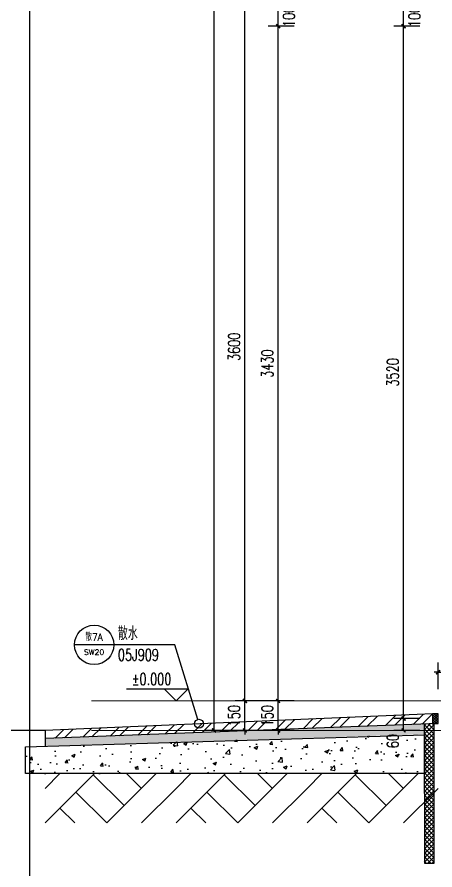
# Model space of a CAD drawing. Header units: millimetres. Extents: x -13830 to 215738, y -24143 to 193994.
# Drawn here: x 192873 to 195000, y 55269 to 59605 of the extents above; entities that cross this region are included whole.
import ezdxf
from ezdxf.enums import TextEntityAlignment as Align

# ---------------------------------------------------------------- set-up
doc = ezdxf.new("R2010")
doc.units = ezdxf.units.MM
doc.header["$LTSCALE"] = 100
doc.linetypes.add('CENTER2', pattern=[28.575, 19.05, -3.175, 3.175, -3.175])
doc.linetypes.add('DOTE', pattern=[2.42, 2, -0.2, 0.02, -0.2])
doc.layers.get('0').update_dxf_attribs({"linetype": 'CONTINUOUS'})
doc.layers.get('DEFPOINTS').update_dxf_attribs({"linetype": 'CONTINUOUS'})
for name, color, linetype in [('!20190327 修改', 52, 'CONTINUOUS'), ('A-Line', 143, 'CONTINUOUS'), ('D-HATCH', 8, 'CONTINUOUS'), ('DIM_ELEV', 3, 'CONTINUOUS'), ('DIM_IDEN', 3, 'CONTINUOUS'), ('PUB_DIM', 3, 'CONTINUOUS'), ('PUB_HATCH', 8, 'CONTINUOUS'), ('PUB_TEXT', 7, 'CONTINUOUS'), ('WALL', 2, 'CONTINUOUS'), ('面层', 11, 'CONTINUOUS')]:
    doc.layers.add(name, color=color, linetype=linetype)
doc.layers.add('A-_ANOTGRID_E-', color=8, linetype='CENTER2', lineweight=5)
doc.styles.add('_TCH_DIM', font='SIMPLEX', dxfattribs={"bigfont": 'GBCBIG'})
doc.styles.add('_TCH_DIM_T3', font='SIMPLEX', dxfattribs={"width": 0.705882, "bigfont": 'GBCBIG'})
doc.styles.add('_TCH_LABEL', font='COMPLEX', dxfattribs={"bigfont": 'GBCBIG'})
doc.dimstyles.new('_TCH_ARCH&&20', dxfattribs={"dimtxt": 59.5, "dimasz": 20, "dimexe": 50, "dimexo": 60, "dimgap": 25.25, "dimtad": 1, "dimdec": 0, "dimzin": 0, "dimdsep": 46, "dimtxsty": '_TCH_DIM_T3', "dimblk": 'ARCHTICK', "dimcen": 0.09, "dimclrt": 7, "dimazin": 2, "dimtfac": 1, "dimtdec": 0, "dimtix": 1, "dimtmove": 2, "dimatfit": 3, "dimfxl": 1, "dimtolj": 1, "dimtzin": 0, "dimarcsym": 0})

# ---------------------------------------------------------------- blocks, each defined once
blk = doc.blocks.new('A$C06C23959')
at = {"layer": 'PUB_HATCH'}
h = blk.add_hatch(dxfattribs=at)
h.set_pattern_fill('ANSI32', color=256, scale=20)
h.set_pattern_definition([(45, (0, 0), (-67.352, 67.352), []), (45, (44.9, 0), (-67.352, 67.352), [])])
h.paths.add_polyline_path([(-27.9, 304.6), (-27.9, 253.9), (-915, 219.8), (-2000, 219.8)])
h.paths.add_polyline_path([(-2000, 219.8), (-915, 219.8), (-2000, 178)])
h = blk.add_hatch(dxfattribs=at)
h.set_pattern_fill('多孔材料', color=256, scale=3, style=0)
h.set_pattern_definition([(45, (-131551.069, 213303.25), (-6.0000061, 6.0000061), []), (135, (-131551.069, 213303.25), (-6.0000061, -6.0000061), [])])
h.paths.add_polyline_path([(-27.9, 304.8), (0, 304.8), (0, 254.8), (-27.9, 254.8)])
h = blk.add_hatch(dxfattribs=at)
h.set_pattern_fill('砂灰土', color=256, scale=5)
h.set_pattern_definition([(37.5, (0, 0), (-0.62993, 19.26824), [0, -15.2, 0, -17, 0, -16.25]), (7.5, (0, 0), (17.69777, 28.22146), [0, -8.2, 0, -13.7, 0, -5.25]), (327.5, (-12.3, 0), (31.14142, 0.05659), [0, -5, 0, -18, 0, -23.5]), (317.5, (-12.3, 0), (30.06127, 8.77676), [0, -2.5, 0, -11.8, 0, -13.5])])
h.paths.add_polyline_path([(-70, 219.8), (-70, 252.3), (-915, 219.8)])
h.paths.add_polyline_path([(-70, 200), (-70, 219.8), (-915, 219.8), (-2000, 178), (-2000, 138.6)])
h = blk.add_hatch(dxfattribs=at)
h.set_pattern_fill('混凝土', color=256, scale=25)
h.set_pattern_definition([(50, (0, 0), (179.315, -15.688), [18.75, -206.25]), (355, (0, 0), (-34.688, 188.048), [15, -165]), (100.451, (14.94, -1.3), (144.627, 172.36), [15.935, -175.286]), (46.184, (0, 50), (266.81, -41.38), [28.125, -309.375]), (96.636, (22.23, 46.55), (233.666, 243.53), [23.903, -262.928]), (351.184, (0, 50), (233.665, 243.53), [22.5, -247.5]), (21, (25, 37.5), (149.227, -100.655), [18.75, -206.25]), (326, (25, 37.5), (60.829, 181.288), [15, -165]), (71.451, (37.44, 29.11), (210.056, 80.633), [15.935, -175.286]), (37.5, (0, 0), (3.04, 83.2235), [0, -163, 0, -167.5, 0, -165.625]), (7.5, (0, 0), (65.7674, 98.603), [0, -95.5, 0, -159.25, 0, -63.125]), (327.5, (-55.75, 0), (133.4556, -5.6387), [0, -62.5, 0, -195, 0, -258.75]), (317.5, (-80.75, 0), (145.7965, 25.026), [0, -81.25, 0, -129.5, 0, -183.75])])
h.paths.add_polyline_path([(-2100, 138.6), (-70, 200), (-70, 0), (-2100, 0)])
at = {"layer": '!20190327 修改'}
blk.add_lwpolyline([(0, 304.8), (-27.9, 304.8), (-27.9, 254.8), (0, 254.8)], close=True, dxfattribs=at)
at = {"layer": 'A-Line'}
for p, q in [((0, 255), (-2000, 178)), ((-2000, 219.8), (-2000, 138.6)), ((-70, 197.9), (-70, 252.3))]:
    blk.add_line(p, q, dxfattribs=at)
blk.add_lwpolyline([(-70, 197.9), (-70, 0), (-2100, 0), (-2100, 135.5)], close=True, dxfattribs=at)
at = {"layer": 'PUB_HATCH'}
blk.add_line((-27.9, 304.6), (-2000, 219.8), dxfattribs=at)
blk = doc.blocks.new('_ArchTick')
at = {"color": 0, "linetype": 'ByBlock', "const_width": 0.4}
blk.add_lwpolyline([(-0.5, -0.5), (0.5, 0.5)], dxfattribs=at)
blk = doc.blocks.new('*D341')
at = {"layer": 'DEFPOINTS', "color": 0, "transparency": 16777216}
for p in [(194840.4, 56038.7), (194982.3, 56038.7), (194982.3, 55978.7)]:
    blk.add_point(p, dxfattribs=at)
at = {"layer": 'PUB_DIM', "color": 0, "lineweight": -2, "transparency": 16777216}
for p, q in [((194922.3, 56038.7), (194790.4, 56038.7)), ((194840.4, 55978.7), (194840.4, 56038.7)), ((194922.3, 55978.7), (194790.4, 55978.7))]:
    blk.add_line(p, q, dxfattribs=at)
at = {"layer": 'PUB_DIM', "color": 0, "lineweight": -2, "transparency": 16777216, "xscale": 20, "yscale": 20, "zscale": 20}
for p, rotation in [((194840.4, 56038.7), 90), ((194840.4, 55978.7), 270)]:
    blk.add_blockref('_ArchTick', p, dxfattribs=dict(at, rotation=rotation))
at = {"layer": 'PUB_DIM', "color": 7, "transparency": 16777216, "insert": (194785.4, 55924.7), "char_height": 59.5, "attachment_point": 5, "rotation": 90, "style": '_TCH_DIM_T3'}
blk.add_mtext('\\A1;60', dxfattribs=at)
blk = doc.blocks.new('*D342')
at = {"layer": 'DEFPOINTS', "color": 0, "transparency": 16777216}
for p in [(194840.4, 59558.7), (194982.3, 59558.7), (194982.3, 56038.7)]:
    blk.add_point(p, dxfattribs=at)
at = {"layer": 'PUB_DIM', "color": 0, "lineweight": -2, "transparency": 16777216}
for p, q in [((194922.3, 59558.7), (194790.4, 59558.7)), ((194840.4, 56038.7), (194840.4, 59558.7)), ((194922.3, 56038.7), (194790.4, 56038.7))]:
    blk.add_line(p, q, dxfattribs=at)
at = {"layer": 'PUB_DIM', "color": 0, "lineweight": -2, "transparency": 16777216, "xscale": 20, "yscale": 20, "zscale": 20}
for p, rotation in [((194840.4, 59558.7), 90), ((194840.4, 56038.7), 270)]:
    blk.add_blockref('_ArchTick', p, dxfattribs=dict(at, rotation=rotation))
at = {"layer": 'PUB_DIM', "color": 7, "transparency": 16777216, "insert": (194785.4, 57798.7), "char_height": 59.5, "attachment_point": 5, "rotation": 90, "style": '_TCH_DIM_T3'}
blk.add_mtext('\\A1;3520', dxfattribs=at)
blk = doc.blocks.new('*D343')
at = {"layer": 'DEFPOINTS', "color": 0, "transparency": 16777216}
for p in [(194840.4, 59658.7), (194982.3, 59658.7), (194982.3, 59558.7)]:
    blk.add_point(p, dxfattribs=at)
at = {"layer": 'PUB_DIM', "color": 0, "lineweight": -2, "transparency": 16777216}
for p, q in [((194922.3, 59658.7), (194790.4, 59658.7)), ((194840.4, 59558.7), (194840.4, 59658.7)), ((194922.3, 59558.7), (194790.4, 59558.7))]:
    blk.add_line(p, q, dxfattribs=at)
at = {"layer": 'PUB_DIM', "color": 0, "lineweight": -2, "transparency": 16777216, "xscale": 20, "yscale": 20, "zscale": 20}
for p, rotation in [((194840.4, 59658.7), 90), ((194840.4, 59558.7), 270)]:
    blk.add_blockref('_ArchTick', p, dxfattribs=dict(at, rotation=rotation))
at = {"layer": 'PUB_DIM', "color": 7, "transparency": 16777216, "insert": (194895.4, 59608.7), "char_height": 59.5, "attachment_point": 5, "rotation": 90, "style": '_TCH_DIM_T3'}
blk.add_mtext('\\A1;100', dxfattribs=at)
blk = doc.blocks.new('*D448')
at = {"layer": 'DEFPOINTS', "color": 0, "transparency": 16777216}
for p in [(195165.9, 56274.4), (195015.9, 56128.7), (195165.9, 56128.7)]:
    blk.add_point(p, dxfattribs=at)
at = {"layer": 'PUB_DIM', "color": 0, "lineweight": -2, "transparency": 16777216}
for p, q in [((195015.9, 56188.7), (195015.9, 56324.4)), ((195165.9, 56188.7), (195165.9, 56324.4)), ((195015.9, 56274.4), (194995.9, 56274.4)), ((195015.9, 56274.4), (195165.9, 56274.4)), ((195165.9, 56274.4), (195185.9, 56274.4))]:
    blk.add_line(p, q, dxfattribs=at)
at = {"layer": 'PUB_DIM', "color": 0, "lineweight": -2, "transparency": 16777216, "xscale": 20, "yscale": 20, "zscale": 20}
blk.add_blockref('_ArchTick', (195015.9, 56274.4), dxfattribs=at)
at = {"layer": 'PUB_DIM', "color": 0, "lineweight": -2, "transparency": 16777216, "xscale": 20, "yscale": 20, "zscale": 20, "rotation": 180}
blk.add_blockref('_ArchTick', (195165.9, 56274.4), dxfattribs=at)
at = {"layer": 'PUB_DIM', "color": 7, "transparency": 16777216, "insert": (195090.9, 56329.4), "char_height": 59.5, "attachment_point": 5, "style": '_TCH_DIM_T3'}
blk.add_mtext('\\A1;150', dxfattribs=at)
blk = doc.blocks.new('*D453')
at = {"layer": 'DEFPOINTS', "color": 0, "transparency": 16777216}
for p in [(193875.8, 63428.7), (194168.8, 63428.7), (194168.8, 55978.7)]:
    blk.add_point(p, dxfattribs=at)
at = {"layer": 'PUB_DIM', "color": 0, "lineweight": -2, "transparency": 16777216}
for p, q in [((194108.8, 63428.7), (193825.8, 63428.7)), ((193875.8, 55978.7), (193875.8, 63428.7)), ((194108.8, 55978.7), (193825.8, 55978.7))]:
    blk.add_line(p, q, dxfattribs=at)
at = {"layer": 'PUB_DIM', "color": 0, "lineweight": -2, "transparency": 16777216, "xscale": 20, "yscale": 20, "zscale": 20}
for p, rotation in [((193875.8, 63428.7), 90), ((193875.8, 55978.7), 270)]:
    blk.add_blockref('_ArchTick', p, dxfattribs=dict(at, rotation=rotation))
at = {"layer": 'PUB_DIM', "color": 7, "transparency": 16777216, "insert": (193820.8, 59703.7), "char_height": 59.5, "attachment_point": 5, "rotation": 90, "style": '_TCH_DIM_T3'}
blk.add_mtext('\\A1;7450', dxfattribs=at)
blk = doc.blocks.new('*D454')
at = {"layer": 'DEFPOINTS', "color": 0, "transparency": 16777216}
for p in [(194032.7, 56128.7), (194228.8, 56128.7), (194228.8, 55978.7)]:
    blk.add_point(p, dxfattribs=at)
at = {"layer": 'PUB_DIM', "color": 0, "lineweight": -2, "transparency": 16777216}
for p, q in [((194032.7, 56128.7), (194032.7, 56148.7)), ((194168.8, 56128.7), (193982.7, 56128.7)), ((194032.7, 55978.7), (194032.7, 56128.7)), ((194168.8, 55978.7), (193982.7, 55978.7)), ((194032.7, 55978.7), (194032.7, 55958.7))]:
    blk.add_line(p, q, dxfattribs=at)
at = {"layer": 'PUB_DIM', "color": 0, "lineweight": -2, "transparency": 16777216, "xscale": 20, "yscale": 20, "zscale": 20}
for p, rotation in [((194032.7, 56128.7), 270), ((194032.7, 55978.7), 90)]:
    blk.add_blockref('_ArchTick', p, dxfattribs=dict(at, rotation=rotation))
at = {"layer": 'PUB_DIM', "color": 7, "transparency": 16777216, "insert": (193977.7, 56053.7), "char_height": 59.5, "attachment_point": 5, "rotation": 90, "style": '_TCH_DIM_T3'}
blk.add_mtext('\\A1;150', dxfattribs=at)
blk = doc.blocks.new('*D455')
at = {"layer": 'DEFPOINTS', "color": 0, "transparency": 16777216}
for p in [(194032.7, 59728.7), (194228.8, 59728.7), (194228.8, 56128.7)]:
    blk.add_point(p, dxfattribs=at)
at = {"layer": 'PUB_DIM', "color": 0, "lineweight": -2, "transparency": 16777216}
for p, q in [((194168.8, 59728.7), (193982.7, 59728.7)), ((194032.7, 56128.7), (194032.7, 59728.7)), ((194168.8, 56128.7), (193982.7, 56128.7))]:
    blk.add_line(p, q, dxfattribs=at)
at = {"layer": 'PUB_DIM', "color": 0, "lineweight": -2, "transparency": 16777216, "xscale": 20, "yscale": 20, "zscale": 20}
for p, rotation in [((194032.7, 59728.7), 90), ((194032.7, 56128.7), 270)]:
    blk.add_blockref('_ArchTick', p, dxfattribs=dict(at, rotation=rotation))
at = {"layer": 'PUB_DIM', "color": 7, "transparency": 16777216, "insert": (193977.7, 57928.7), "char_height": 59.5, "attachment_point": 5, "rotation": 90, "style": '_TCH_DIM_T3'}
blk.add_mtext('\\A1;3600', dxfattribs=at)
blk = doc.blocks.new('*D469')
at = {"layer": 'DEFPOINTS', "color": 0, "transparency": 16777216}
for p in [(194201.8, 56128.7), (194343.7, 56128.7), (194343.7, 55978.7)]:
    blk.add_point(p, dxfattribs=at)
at = {"layer": 'PUB_DIM', "color": 0, "lineweight": -2, "transparency": 16777216}
for p, q in [((194201.8, 56128.7), (194201.8, 56148.7)), ((194283.7, 56128.7), (194151.8, 56128.7)), ((194201.8, 55978.7), (194201.8, 56128.7)), ((194283.7, 55978.7), (194151.8, 55978.7)), ((194201.8, 55978.7), (194201.8, 55958.7))]:
    blk.add_line(p, q, dxfattribs=at)
at = {"layer": 'PUB_DIM', "color": 0, "lineweight": -2, "transparency": 16777216, "xscale": 20, "yscale": 20, "zscale": 20}
for p, rotation in [((194201.8, 56128.7), 270), ((194201.8, 55978.7), 90)]:
    blk.add_blockref('_ArchTick', p, dxfattribs=dict(at, rotation=rotation))
at = {"layer": 'PUB_DIM', "color": 7, "transparency": 16777216, "insert": (194146.8, 56053.7), "char_height": 59.5, "attachment_point": 5, "rotation": 90, "style": '_TCH_DIM_T3'}
blk.add_mtext('\\A1;150', dxfattribs=at)
blk = doc.blocks.new('*D470')
at = {"layer": 'DEFPOINTS', "color": 0, "transparency": 16777216}
for p in [(194201.8, 59558.7), (194343.7, 59558.7), (194343.7, 56128.7)]:
    blk.add_point(p, dxfattribs=at)
at = {"layer": 'PUB_DIM', "color": 0, "lineweight": -2, "transparency": 16777216}
for p, q in [((194283.7, 59558.7), (194151.8, 59558.7)), ((194201.8, 56128.7), (194201.8, 59558.7)), ((194283.7, 56128.7), (194151.8, 56128.7))]:
    blk.add_line(p, q, dxfattribs=at)
at = {"layer": 'PUB_DIM', "color": 0, "lineweight": -2, "transparency": 16777216, "xscale": 20, "yscale": 20, "zscale": 20}
for p, rotation in [((194201.8, 59558.7), 90), ((194201.8, 56128.7), 270)]:
    blk.add_blockref('_ArchTick', p, dxfattribs=dict(at, rotation=rotation))
at = {"layer": 'PUB_DIM', "color": 7, "transparency": 16777216, "insert": (194146.8, 57843.7), "char_height": 59.5, "attachment_point": 5, "rotation": 90, "style": '_TCH_DIM_T3'}
blk.add_mtext('\\A1;3430', dxfattribs=at)
blk = doc.blocks.new('*D471')
at = {"layer": 'DEFPOINTS', "color": 0, "transparency": 16777216}
for p in [(194201.8, 59658.7), (194343.7, 59658.7), (194343.7, 59558.7)]:
    blk.add_point(p, dxfattribs=at)
at = {"layer": 'PUB_DIM', "color": 0, "lineweight": -2, "transparency": 16777216}
for p, q in [((194283.7, 59658.7), (194151.8, 59658.7)), ((194201.8, 59558.7), (194201.8, 59658.7)), ((194283.7, 59558.7), (194151.8, 59558.7))]:
    blk.add_line(p, q, dxfattribs=at)
at = {"layer": 'PUB_DIM', "color": 0, "lineweight": -2, "transparency": 16777216, "xscale": 20, "yscale": 20, "zscale": 20}
for p, rotation in [((194201.8, 59658.7), 90), ((194201.8, 59558.7), 270)]:
    blk.add_blockref('_ArchTick', p, dxfattribs=dict(at, rotation=rotation))
at = {"layer": 'PUB_DIM', "color": 7, "transparency": 16777216, "insert": (194256.8, 59608.7), "char_height": 59.5, "attachment_point": 5, "rotation": 90, "style": '_TCH_DIM_T3'}
blk.add_mtext('\\A1;100', dxfattribs=at)
blk = doc.blocks.new('$LinePat$素土夯实')
at = {"color": 0}
for p, q in [((0, -210), (210, 0)), ((120, -300), (420, 0)), ((420, 0), (607.5, -187.5)), ((495, -300), (795, 0)), ((615, 0), (705, -90)), ((315, -105), (502.5, -292.5)), ((210, -210), (300, -300)), ((705, -300), (795, -210))]:
    blk.add_line(p, q, dxfattribs=at)

msp = doc.modelspace()

# ---------------------------------------------------------------- hatches: boundary and pattern name
at = {"layer": 'D-HATCH'}
h = msp.add_hatch(dxfattribs=at)
h.set_pattern_fill('ANSI37', color=254, scale=10, style=0)
h.set_pattern_definition([(45, (71380, 13575.217), (-11.2253202, 11.2253202), []), (135, (71380, 13575.217), (-11.2253202, -11.2253202), [])])
h.paths.add_polyline_path([(194995.8, 56013.1), (194945.8, 56011.2), (194945.9, 55303.7), (194995.9, 55303.7)])

# ---------------------------------------------------------------- linework, layer by layer
at = {"layer": 'A-_ANOTGRID_E-', "linetype": 'DOTE', "ltscale": 10}
for p, q in [((193252.4, 56128.7), (197005.6, 56128.7)), ((193252.4, 55978.7), (197005.6, 55978.7))]:
    msp.add_line(p, q, dxfattribs=at)
at = {"layer": 'DEFPOINTS'}
msp.add_line((192936.8, 64732.2), (192936.8, 53252.2), dxfattribs=at)
at = {"layer": 'DIM_ELEV'}
for p, q in [((193743, 56188.7), (193430, 56188.7)), ((193683, 56128.7), (193623, 56188.7)), ((193683, 56128.7), (193743, 56188.7))]:
    msp.add_line(p, q, dxfattribs=at)
at = {"layer": 'DIM_IDEN'}
for p, q in [((193365.6, 56413.4), (193165.6, 56413.4)), ((193676.3, 56413.4), (193365.6, 56413.4)), ((193792.6, 56034), (193676.3, 56413.4))]:
    msp.add_line(p, q, dxfattribs=at)
for centre, radius in [((193265.6, 56413.4), 100), ((193799.2, 56012.4), 22.6)]:
    msp.add_circle(centre, radius, dxfattribs=at)
at = {"layer": 'WALL'}
msp.add_line((193015.9, 55978.7), (192452.4, 55978.7), dxfattribs=at)
at = {"layer": '面层'}
msp.add_lwpolyline([(194995.8, 56013.1), (194945.8, 56011.2), (194945.9, 55303.7), (194995.9, 55303.7)], close=True, dxfattribs=at)

# ---------------------------------------------------------------- block references
msp.add_blockref('A$C06C23959', (195015.9, 55758.9))
at = {"color": 8, "xscale": 0.8385744234792127, "yscale": 0.8333333333333334, "zscale": 0.8333333333333334, "rotation": 180}
for p in [(193682.5, 55508.9), (194349.2, 55508.9), (195015.9, 55508.9)]:
    msp.add_blockref('$LinePat$素土夯实', p, dxfattribs=at)

# ---------------------------------------------------------------- texts
at = {"layer": 'PUB_TEXT', "style": '_TCH_DIM'}
msp.add_text('散水', height=67.52, dxfattribs=at).set_placement((193386.6, 56438.1))
at = {"layer": 'PUB_TEXT', "style": '_TCH_LABEL', "width": 0.947735}
msp.add_text('散7A', height=37.17, dxfattribs=at).set_placement((193221.6, 56434.5), (193309.5, 56434.5), align=Align.FIT)
at = {"layer": 'PUB_TEXT', "style": '_TCH_LABEL'}
msp.add_text('SW20', height=27.8, dxfattribs=at).set_placement((193213.9, 56362.5), (193317.2, 56362.5), align=Align.FIT)
at = {"layer": 'PUB_TEXT', "style": '_TCH_DIM', "width": 0.705882}
for s, p in [('05J909', (193386.6, 56332.9)), ('%%P0.000', (193457, 56209.7))]:
    msp.add_text(s, height=59.5, dxfattribs=at).set_placement(p)

# ---------------------------------------------------------------- dimensions: what is measured, and where the dimension line sits
at = {"layer": 'PUB_DIM'}
for p1, p2, distance, picture, middle in [((194168.8, 55978.7), (194168.8, 63428.7), 293, '*D453', (193820.8, 59703.7)), ((194228.8, 56128.7), (194228.8, 59728.7), 196.1, '*D455', (193977.7, 57928.7)), ((194343.7, 56128.7), (194343.7, 59558.7), 141.9, '*D470', (194146.8, 57843.7)), ((194982.3, 56038.7), (194982.3, 59558.7), 141.9, '*D342', (194785.4, 57798.7)), ((195015.9, 56128.7), (195165.9, 56128.7), 145.7, '*D448', (195090.9, 56329.4)), ((194228.8, 55978.7), (194228.8, 56128.7), 196.1, '*D454', (193977.7, 56053.7)), ((194343.7, 55978.7), (194343.7, 56128.7), 141.9, '*D469', (194146.8, 56053.7))]:
    dim = msp.add_aligned_dim(p1=p1, p2=p2, distance=distance, dimstyle='_TCH_ARCH&&20', dxfattribs=at)
    dim.commit()
    dim.dimension.update_dxf_attribs({"geometry": picture, "text_midpoint": middle})
for base, p1, p2, picture, middle in [((194201.8, 59658.7), (194343.7, 59558.7), (194343.7, 59658.7), '*D471', (194256.8, 59608.7)), ((194840.4, 59658.7), (194982.3, 59558.7), (194982.3, 59658.7), '*D343', (194895.4, 59608.7)), ((194840.4, 56038.7), (194982.3, 55978.7), (194982.3, 56038.7), '*D341', (194785.4, 55924.7))]:
    dim = msp.add_linear_dim(base=base, p1=p1, p2=p2, angle=90, dimstyle='_TCH_ARCH&&20', dxfattribs=at)
    dim.commit()
    dim.dimension.update_dxf_attribs({"geometry": picture, "text_midpoint": middle, "dimtype": 129})

doc.saveas('drawing.dxf')
